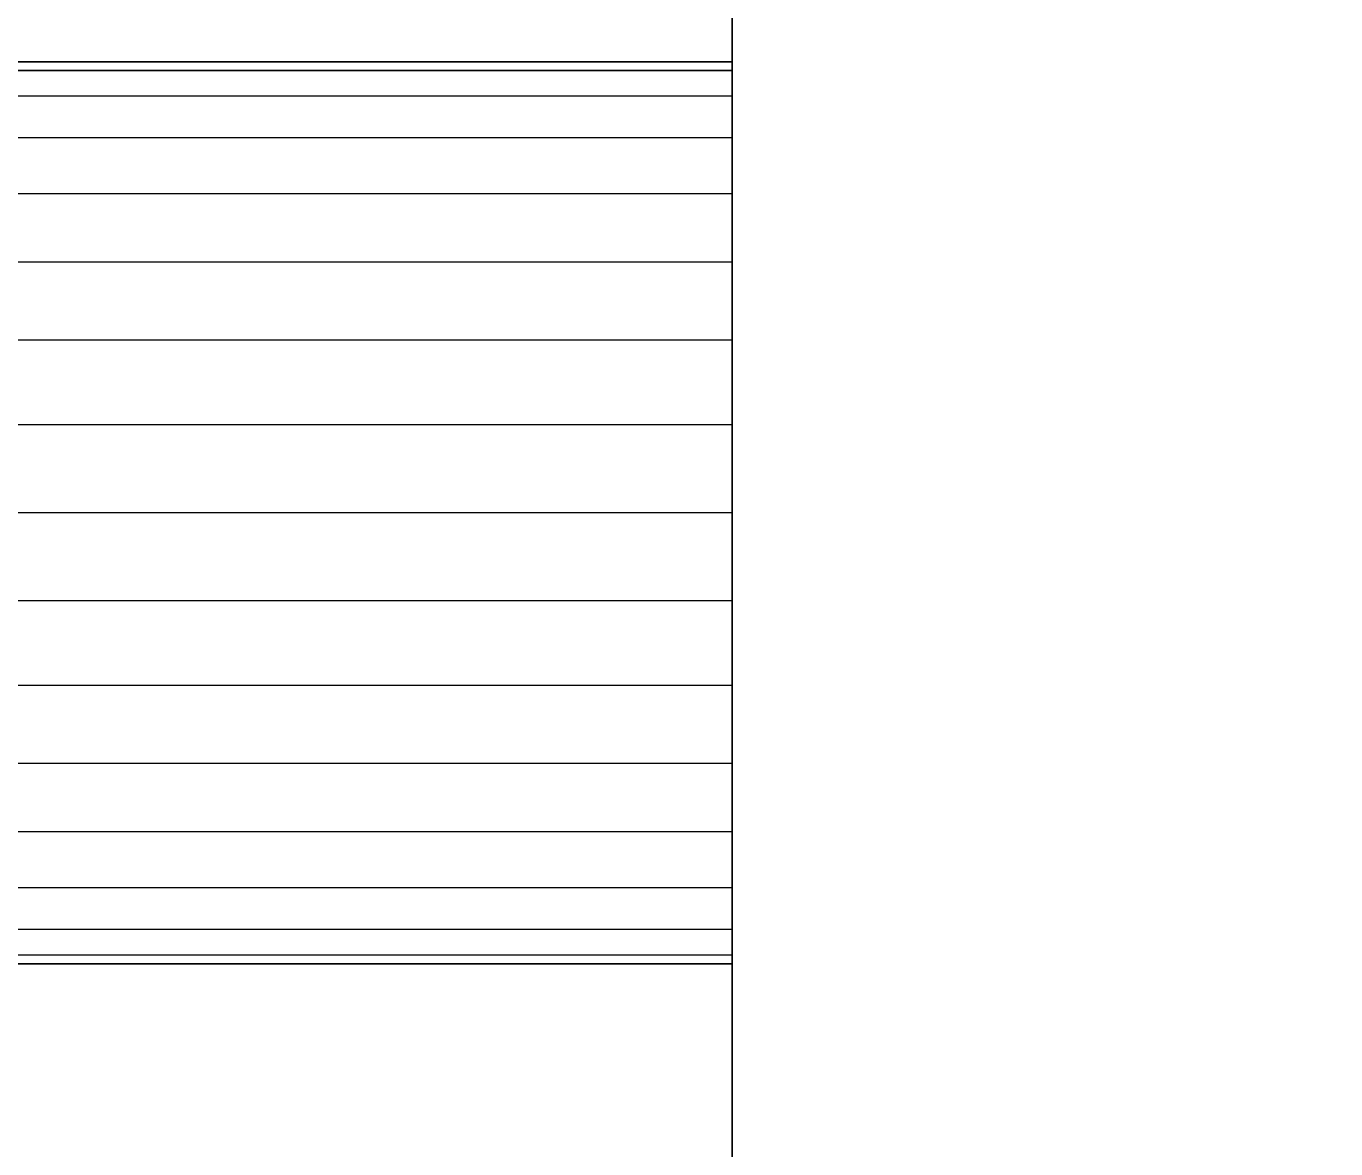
# Model space of a CAD drawing. Header units: millimetres. Extents: x -22443 to 8019, y 3751 to 17584.
# Drawn here: x -19267.6 to -19210.1, y 11159 to 11208.3 of the extents above; entities that cross this region are included whole.
import ezdxf

# ---------------------------------------------------------------- set-up
doc = ezdxf.new("R2010")
doc.units = ezdxf.units.MM
for name, color, linetype, lineweight in [('A-ANNO-DIMS', 211, 'Continuous', 9), ('A-ANNO-DIMS-50', 211, 'Continuous', 9), ('A-GENM', 13, 'Continuous', 18)]:
    doc.layers.add(name, color=color, linetype=linetype, lineweight=lineweight)
doc.styles.add('Arial', font='arial.ttf', dxfattribs={"height": 125})
doc.dimstyles.new('Diagonal_-_2_5mm_Arial', dxfattribs={"dimscale": 304.8, "dimtxt": 127.532425, "dimasz": 0.492126, "dimexe": 0.393701, "dimexo": 0.246063, "dimgap": 0.287073, "dimtad": 1, "dimdec": 0, "dimzin": 0, "dimdsep": 46, "dimtxsty": 'Arial', "dimblk1": 'OBLIQUE', "dimblk2": 'OBLIQUE', "dimsah": 1, "dimcen": 0.09, "dimdle": 0.393701, "dimazin": 0, "dimtfac": 1, "dimtdec": 4, "dimtix": 1, "dimtmove": 0, "dimatfit": 3, "dimfxl": 1, "dimtvp": 1, "dimtolj": 1, "dimtzin": 0, "dimarcsym": 2})

# ---------------------------------------------------------------- blocks, each defined once
blk = doc.blocks.new('Nevera de autoservicio single - Nevera de autoservicio single-466915-Level 1')
at = {"layer": 'A-GENM'}
for p, q in [((454.753, 1307.979), (454.753, -1108.896)), ((454.753, -1108.896), (454.753, 1307.979)), ((454.753, -1108.896), (454.753, 1307.979)), ((454.753, -1108.896), (454.753, 1307.979)), ((454.753, -1028.381), (454.753, 977.961)), ((454.753, -925.492), (454.753, -976.937)), ((454.753, -957.15), (255.92, -957.15)), ((454.753, -957.15), (255.92, -957.15)), ((454.753, -957.15), (255.92, -957.15)), ((454.753, -957.15), (255.92, -957.15)), ((454.753, -957.15), (255.92, -957.15)), ((454.753, -957.15), (255.92, -957.15)), ((255.92, -957.15), (454.753, -957.15)), ((454.753, -957.15), (255.92, -957.15)), ((454.753, -957.15), (255.92, -957.15)), ((454.753, -957.15), (255.92, -957.15)), ((454.753, -957.15), (255.92, -957.15)), ((454.753, -957.15), (255.92, -957.15)), ((454.753, -957.498), (454.753, -957.15)), ((454.753, -957.15), (454.753, -957.53)), ((454.753, -957.53), (454.753, -957.15)), ((454.753, -957.15), (454.753, -957.34)), ((454.753, -957.53), (454.753, -957.15)), ((454.753, -957.15), (454.753, -957.34)), ((454.753, -957.34), (454.753, -957.15)), ((454.753, -957.15), (454.753, -957.53)), ((454.753, -957.34), (454.753, -957.15)), ((454.753, -957.15), (454.753, -957.53)), ((454.753, -957.53), (454.753, -957.15)), ((454.753, -957.15), (454.753, -957.34)), ((454.753, -957.53), (454.753, -957.15)), ((454.753, -957.15), (454.753, -957.498)), ((454.753, -957.34), (454.753, -957.15)), ((454.753, -957.34), (454.753, -957.15)), ((454.753, -957.34), (454.753, -957.15)), ((454.753, -957.34), (454.753, -957.15)), ((454.753, -957.34), (454.753, -957.15)), ((454.753, -957.53), (454.753, -957.15)), ((454.753, -957.53), (454.753, -957.15)), ((454.753, -957.53), (454.753, -957.15)), ((454.753, -957.53), (454.753, -957.15)), ((454.753, -957.53), (454.753, -957.15)), ((454.753, -957.34), (454.753, -957.53)), ((454.753, -957.34), (454.753, -957.53)), ((454.753, -957.53), (454.753, -957.34)), ((454.753, -957.53), (454.753, -957.34)), ((454.753, -957.34), (454.753, -957.53)), ((454.753, -957.53), (454.753, -957.34)), ((454.753, -957.53), (454.753, -957.34)), ((454.753, -957.53), (454.753, -957.34)), ((454.753, -957.53), (454.753, -957.34)), ((454.753, -957.53), (454.753, -957.34)), ((454.753, -957.53), (454.753, -957.498)), ((454.753, -957.498), (454.753, -957.53)), ((255.92, -957.53), (454.753, -957.53)), ((454.753, -957.53), (255.92, -957.53)), ((454.753, -957.53), (255.92, -957.53)), ((454.753, -957.53), (255.92, -957.53)), ((454.753, -957.53), (255.92, -957.53)), ((454.753, -957.53), (255.92, -957.53)), ((454.753, -957.53), (255.92, -957.53)), ((454.753, -957.53), (255.92, -957.53)), ((454.753, -957.53), (255.92, -957.53)), ((454.753, -957.53), (255.92, -957.53)), ((454.753, -957.53), (255.92, -957.53)), ((454.753, -957.53), (255.92, -957.53)), ((454.753, -957.53), (255.92, -957.53)), ((454.753, -957.53), (255.92, -957.53)), ((454.753, -957.53), (255.92, -957.53)), ((454.753, -957.53), (255.92, -957.53)), ((454.753, -957.53), (255.92, -957.53)), ((454.753, -957.53), (255.92, -957.53)), ((454.753, -957.53), (255.92, -957.53)), ((454.753, -957.53), (255.92, -957.53)), ((454.753, -957.53), (255.92, -957.53)), ((454.753, -957.53), (255.92, -957.53)), ((454.753, -957.53), (255.92, -957.53)), ((454.753, -957.53), (255.92, -957.53)), ((454.753, -958.656), (454.753, -957.53)), ((454.753, -957.53), (454.753, -958.656)), ((454.753, -958.656), (454.753, -957.53)), ((454.753, -957.53), (454.753, -958.656)), ((454.753, -958.656), (454.753, -957.53)), ((454.753, -957.53), (454.753, -958.656)), ((454.753, -958.656), (454.753, -957.53)), ((454.753, -957.53), (454.753, -958.656)), ((454.753, -958.656), (454.753, -957.53)), ((454.753, -957.53), (454.753, -958.656)), ((454.753, -958.656), (454.753, -957.53)), ((454.753, -957.53), (454.753, -958.656)), ((454.753, -958.656), (454.753, -957.53)), ((454.753, -958.656), (454.753, -957.53)), ((454.753, -958.656), (454.753, -957.53)), ((454.753, -958.656), (454.753, -957.53)), ((454.753, -958.656), (454.753, -957.53)), ((454.753, -958.656), (454.753, -957.53)), ((454.753, -958.656), (454.753, -957.53)), ((454.753, -958.656), (454.753, -957.53)), ((454.753, -958.656), (454.753, -957.53)), ((454.753, -958.656), (454.753, -957.53)), ((454.753, -958.656), (454.753, -957.53)), ((454.753, -958.656), (454.753, -957.53)), ((454.753, -958.656), (255.92, -958.656)), ((454.753, -958.656), (255.92, -958.656)), ((454.753, -958.656), (255.92, -958.656)), ((454.753, -958.656), (255.92, -958.656)), ((454.753, -958.656), (255.92, -958.656)), ((454.753, -958.656), (255.92, -958.656)), ((454.753, -958.656), (255.92, -958.656)), ((454.753, -958.656), (255.92, -958.656)), ((454.753, -958.656), (255.92, -958.656)), ((454.753, -958.656), (255.92, -958.656)), ((454.753, -958.656), (255.92, -958.656)), ((454.753, -958.656), (255.92, -958.656)), ((454.753, -958.656), (255.92, -958.656)), ((454.753, -958.656), (255.92, -958.656)), ((454.753, -958.656), (255.92, -958.656)), ((454.753, -958.656), (255.92, -958.656)), ((454.753, -958.656), (255.92, -958.656)), ((454.753, -958.656), (255.92, -958.656)), ((454.753, -958.656), (255.92, -958.656)), ((454.753, -958.656), (255.92, -958.656)), ((454.753, -958.656), (255.92, -958.656)), ((454.753, -958.656), (255.92, -958.656)), ((454.753, -958.656), (255.92, -958.656)), ((454.753, -958.656), (255.92, -958.656)), ((454.753, -960.485), (454.753, -958.656)), ((454.753, -958.656), (454.753, -960.485)), ((454.753, -960.485), (454.753, -958.656)), ((454.753, -958.656), (454.753, -960.485)), ((454.753, -960.485), (454.753, -958.656)), ((454.753, -958.656), (454.753, -960.485)), ((454.753, -960.485), (454.753, -958.656)), ((454.753, -958.656), (454.753, -960.485)), ((454.753, -960.485), (454.753, -958.656)), ((454.753, -958.656), (454.753, -960.485)), ((454.753, -960.485), (454.753, -958.656)), ((454.753, -958.656), (454.753, -960.485)), ((454.753, -960.485), (454.753, -958.656)), ((454.753, -960.485), (454.753, -958.656)), ((454.753, -960.485), (454.753, -958.656)), ((454.753, -960.485), (454.753, -958.656)), ((454.753, -960.485), (454.753, -958.656)), ((454.753, -960.485), (454.753, -958.656)), ((454.753, -960.485), (454.753, -958.656)), ((454.753, -960.485), (454.753, -958.656)), ((454.753, -960.485), (454.753, -958.656)), ((454.753, -960.485), (454.753, -958.656)), ((454.753, -960.485), (454.753, -958.656)), ((454.753, -960.485), (454.753, -958.656)), ((454.753, -960.485), (255.92, -960.485)), ((454.753, -960.485), (255.92, -960.485)), ((454.753, -960.485), (255.92, -960.485)), ((454.753, -960.485), (255.92, -960.485)), ((454.753, -960.485), (255.92, -960.485)), ((454.753, -960.485), (255.92, -960.485)), ((454.753, -960.485), (255.92, -960.485)), ((454.753, -960.485), (255.92, -960.485)), ((454.753, -960.485), (255.92, -960.485)), ((454.753, -960.485), (255.92, -960.485)), ((454.753, -960.485), (255.92, -960.485)), ((454.753, -960.485), (255.92, -960.485)), ((454.753, -960.485), (255.92, -960.485)), ((454.753, -960.485), (255.92, -960.485)), ((454.753, -960.485), (255.92, -960.485)), ((454.753, -960.485), (255.92, -960.485)), ((454.753, -960.485), (255.92, -960.485)), ((454.753, -960.485), (255.92, -960.485)), ((454.753, -960.485), (255.92, -960.485)), ((454.753, -960.485), (255.92, -960.485)), ((454.753, -960.485), (255.92, -960.485)), ((454.753, -960.485), (255.92, -960.485)), ((454.753, -960.485), (255.92, -960.485)), ((454.753, -960.485), (255.92, -960.485)), ((454.753, -962.945), (454.753, -960.485)), ((454.753, -960.485), (454.753, -962.945)), ((454.753, -962.945), (454.753, -960.485)), ((454.753, -960.485), (454.753, -962.945)), ((454.753, -962.945), (454.753, -960.485)), ((454.753, -960.485), (454.753, -962.945)), ((454.753, -962.945), (454.753, -960.485)), ((454.753, -960.485), (454.753, -962.945)), ((454.753, -962.945), (454.753, -960.485)), ((454.753, -960.485), (454.753, -962.945)), ((454.753, -962.945), (454.753, -960.485)), ((454.753, -960.485), (454.753, -962.945)), ((454.753, -962.945), (454.753, -960.485)), ((454.753, -962.945), (454.753, -960.485)), ((454.753, -962.945), (454.753, -960.485)), ((454.753, -962.945), (454.753, -960.485)), ((454.753, -962.945), (454.753, -960.485)), ((454.753, -962.945), (454.753, -960.485)), ((454.753, -962.945), (454.753, -960.485)), ((454.753, -962.945), (454.753, -960.485)), ((454.753, -962.945), (454.753, -960.485)), ((454.753, -962.945), (454.753, -960.485)), ((454.753, -962.945), (454.753, -960.485)), ((454.753, -962.945), (454.753, -960.485)), ((454.753, -962.945), (255.92, -962.945)), ((454.753, -962.945), (255.92, -962.945)), ((454.753, -962.945), (255.92, -962.945)), ((454.753, -962.945), (255.92, -962.945)), ((454.753, -962.945), (255.92, -962.945)), ((454.753, -962.945), (255.92, -962.945)), ((454.753, -962.945), (255.92, -962.945)), ((454.753, -962.945), (255.92, -962.945)), ((454.753, -962.945), (255.92, -962.945)), ((454.753, -962.945), (255.92, -962.945)), ((454.753, -962.945), (255.92, -962.945)), ((454.753, -962.945), (255.92, -962.945)), ((454.753, -962.945), (255.92, -962.945)), ((454.753, -962.945), (255.92, -962.945)), ((454.753, -962.945), (255.92, -962.945)), ((454.753, -962.945), (255.92, -962.945)), ((454.753, -962.945), (255.92, -962.945)), ((454.753, -962.945), (255.92, -962.945)), ((454.753, -962.945), (255.92, -962.945)), ((454.753, -962.945), (255.92, -962.945)), ((454.753, -962.945), (255.92, -962.945)), ((454.753, -962.945), (255.92, -962.945)), ((454.753, -962.945), (255.92, -962.945)), ((454.753, -962.945), (255.92, -962.945)), ((454.753, -965.944), (454.753, -962.945)), ((454.753, -962.945), (454.753, -965.944)), ((454.753, -965.944), (454.753, -962.945)), ((454.753, -962.945), (454.753, -965.944)), ((454.753, -965.944), (454.753, -962.945)), ((454.753, -962.945), (454.753, -965.944)), ((454.753, -965.944), (454.753, -962.945)), ((454.753, -962.945), (454.753, -965.944)), ((454.753, -965.944), (454.753, -962.945)), ((454.753, -962.945), (454.753, -965.944)), ((454.753, -965.944), (454.753, -962.945)), ((454.753, -962.945), (454.753, -965.944)), ((454.753, -965.944), (454.753, -962.945)), ((454.753, -965.944), (454.753, -962.945)), ((454.753, -965.944), (454.753, -962.945)), ((454.753, -965.944), (454.753, -962.945)), ((454.753, -965.944), (454.753, -962.945)), ((454.753, -965.944), (454.753, -962.945)), ((454.753, -965.944), (454.753, -962.945)), ((454.753, -965.944), (454.753, -962.945)), ((454.753, -965.944), (454.753, -962.945)), ((454.753, -965.944), (454.753, -962.945)), ((454.753, -965.944), (454.753, -962.945)), ((454.753, -965.944), (454.753, -962.945)), ((454.753, -965.944), (255.92, -965.944)), ((454.753, -965.944), (255.92, -965.944)), ((454.753, -965.944), (255.92, -965.944)), ((454.753, -965.944), (255.92, -965.944)), ((454.753, -965.944), (255.92, -965.944)), ((454.753, -965.944), (255.92, -965.944)), ((454.753, -965.944), (255.92, -965.944)), ((454.753, -965.944), (255.92, -965.944)), ((454.753, -965.944), (255.92, -965.944)), ((454.753, -965.944), (255.92, -965.944)), ((454.753, -965.944), (255.92, -965.944)), ((454.753, -965.944), (255.92, -965.944)), ((454.753, -965.944), (255.92, -965.944)), ((454.753, -965.944), (255.92, -965.944)), ((454.753, -965.944), (255.92, -965.944)), ((454.753, -965.944), (255.92, -965.944)), ((454.753, -965.944), (255.92, -965.944)), ((454.753, -965.944), (255.92, -965.944)), ((454.753, -965.944), (255.92, -965.944)), ((454.753, -965.944), (255.92, -965.944)), ((454.753, -965.944), (255.92, -965.944)), ((454.753, -965.944), (255.92, -965.944)), ((454.753, -965.944), (255.92, -965.944)), ((454.753, -965.944), (255.92, -965.944)), ((454.753, -969.364), (454.753, -965.944)), ((454.753, -965.944), (454.753, -969.364)), ((454.753, -969.364), (454.753, -965.944)), ((454.753, -965.944), (454.753, -969.364)), ((454.753, -969.364), (454.753, -965.944)), ((454.753, -965.944), (454.753, -969.364)), ((454.753, -969.364), (454.753, -965.944)), ((454.753, -965.944), (454.753, -969.364)), ((454.753, -969.364), (454.753, -965.944)), ((454.753, -965.944), (454.753, -969.364)), ((454.753, -969.364), (454.753, -965.944)), ((454.753, -965.944), (454.753, -969.364)), ((454.753, -969.364), (454.753, -965.944)), ((454.753, -969.364), (454.753, -965.944)), ((454.753, -969.364), (454.753, -965.944)), ((454.753, -969.364), (454.753, -965.944)), ((454.753, -969.364), (454.753, -965.944)), ((454.753, -969.364), (454.753, -965.944)), ((454.753, -969.364), (454.753, -965.944)), ((454.753, -969.364), (454.753, -965.944)), ((454.753, -969.364), (454.753, -965.944)), ((454.753, -969.364), (454.753, -965.944)), ((454.753, -969.364), (454.753, -965.944)), ((454.753, -969.364), (454.753, -965.944)), ((454.753, -969.364), (255.92, -969.364)), ((454.753, -969.364), (255.92, -969.364)), ((454.753, -969.364), (255.92, -969.364)), ((454.753, -969.364), (255.92, -969.364)), ((454.753, -969.364), (255.92, -969.364)), ((454.753, -969.364), (255.92, -969.364)), ((454.753, -969.364), (255.92, -969.364)), ((454.753, -969.364), (255.92, -969.364)), ((454.753, -969.364), (255.92, -969.364)), ((454.753, -969.364), (255.92, -969.364)), ((454.753, -969.364), (255.92, -969.364)), ((454.753, -969.364), (255.92, -969.364)), ((454.753, -969.364), (255.92, -969.364)), ((454.753, -969.364), (255.92, -969.364)), ((454.753, -969.364), (255.92, -969.364)), ((454.753, -969.364), (255.92, -969.364)), ((454.753, -969.364), (255.92, -969.364)), ((454.753, -969.364), (255.92, -969.364)), ((454.753, -969.364), (255.92, -969.364)), ((454.753, -969.364), (255.92, -969.364)), ((454.753, -969.364), (255.92, -969.364)), ((454.753, -969.364), (255.92, -969.364)), ((454.753, -969.364), (255.92, -969.364)), ((454.753, -969.364), (255.92, -969.364)), ((454.753, -973.076), (454.753, -969.364)), ((454.753, -969.364), (454.753, -973.076)), ((454.753, -973.076), (454.753, -969.364)), ((454.753, -969.364), (454.753, -973.076)), ((454.753, -973.076), (454.753, -969.364)), ((454.753, -969.364), (454.753, -973.076)), ((454.753, -973.076), (454.753, -969.364)), ((454.753, -969.364), (454.753, -973.076)), ((454.753, -973.076), (454.753, -969.364)), ((454.753, -969.364), (454.753, -973.076)), ((454.753, -973.076), (454.753, -969.364)), ((454.753, -969.364), (454.753, -973.076)), ((454.753, -973.076), (454.753, -969.364)), ((454.753, -973.076), (454.753, -969.364)), ((454.753, -973.076), (454.753, -969.364)), ((454.753, -973.076), (454.753, -969.364)), ((454.753, -973.076), (454.753, -969.364)), ((454.753, -973.076), (454.753, -969.364)), ((454.753, -973.076), (454.753, -969.364)), ((454.753, -973.076), (454.753, -969.364)), ((454.753, -973.076), (454.753, -969.364)), ((454.753, -973.076), (454.753, -969.364)), ((454.753, -973.076), (454.753, -969.364)), ((454.753, -973.076), (454.753, -969.364)), ((454.753, -973.076), (255.92, -973.076)), ((454.753, -973.076), (255.92, -973.076)), ((454.753, -973.076), (255.92, -973.076)), ((454.753, -973.076), (255.92, -973.076)), ((454.753, -973.076), (255.92, -973.076)), ((454.753, -973.076), (255.92, -973.076)), ((454.753, -973.076), (255.92, -973.076)), ((454.753, -973.076), (255.92, -973.076)), ((454.753, -973.076), (255.92, -973.076)), ((454.753, -973.076), (255.92, -973.076)), ((454.753, -973.076), (255.92, -973.076)), ((454.753, -973.076), (255.92, -973.076)), ((454.753, -973.076), (255.92, -973.076)), ((454.753, -973.076), (255.92, -973.076)), ((454.753, -973.076), (255.92, -973.076)), ((454.753, -973.076), (255.92, -973.076)), ((454.753, -973.076), (255.92, -973.076)), ((454.753, -973.076), (255.92, -973.076)), ((454.753, -973.076), (255.92, -973.076)), ((454.753, -973.076), (255.92, -973.076)), ((454.753, -973.076), (255.92, -973.076)), ((454.753, -973.076), (255.92, -973.076)), ((454.753, -973.076), (255.92, -973.076)), ((454.753, -973.076), (255.92, -973.076)), ((454.753, -976.937), (454.753, -973.076)), ((454.753, -973.076), (454.753, -976.937)), ((454.753, -976.937), (454.753, -973.076)), ((454.753, -973.076), (454.753, -976.937)), ((454.753, -976.937), (454.753, -973.076)), ((454.753, -973.076), (454.753, -976.937)), ((454.753, -976.937), (454.753, -973.076)), ((454.753, -973.076), (454.753, -976.937)), ((454.753, -976.937), (454.753, -973.076)), ((454.753, -973.076), (454.753, -976.937)), ((454.753, -976.937), (454.753, -973.076)), ((454.753, -973.076), (454.753, -976.937)), ((454.753, -976.937), (454.753, -973.076)), ((454.753, -976.937), (454.753, -973.076)), ((454.753, -976.937), (454.753, -973.076)), ((454.753, -976.937), (454.753, -973.076)), ((454.753, -976.937), (454.753, -973.076)), ((454.753, -976.937), (454.753, -973.076)), ((454.753, -976.937), (454.753, -973.076)), ((454.753, -976.937), (454.753, -973.076)), ((454.753, -976.937), (454.753, -973.076)), ((454.753, -976.937), (454.753, -973.076)), ((454.753, -976.937), (454.753, -973.076)), ((454.753, -976.937), (454.753, -973.076)), ((454.753, -976.937), (255.92, -976.937)), ((454.753, -976.937), (255.92, -976.937)), ((454.753, -976.937), (255.92, -976.937)), ((454.753, -976.937), (255.92, -976.937)), ((454.753, -976.937), (255.92, -976.937)), ((454.753, -976.937), (255.92, -976.937)), ((454.753, -976.937), (255.92, -976.937)), ((454.753, -976.937), (255.92, -976.937)), ((454.753, -976.937), (255.92, -976.937)), ((454.753, -976.937), (255.92, -976.937)), ((454.753, -976.937), (255.92, -976.937)), ((454.753, -976.937), (255.92, -976.937)), ((454.753, -976.937), (255.92, -976.937)), ((454.753, -976.937), (255.92, -976.937)), ((454.753, -976.937), (255.92, -976.937)), ((454.753, -976.937), (255.92, -976.937)), ((454.753, -976.937), (255.92, -976.937)), ((454.753, -976.937), (255.92, -976.937)), ((454.753, -976.937), (255.92, -976.937)), ((454.753, -976.937), (255.92, -976.937)), ((454.753, -976.937), (255.92, -976.937)), ((454.753, -976.937), (255.92, -976.937)), ((454.753, -976.937), (255.92, -976.937)), ((454.753, -976.937), (255.92, -976.937)), ((454.753, -980.796), (454.753, -976.937)), ((454.753, -976.937), (454.753, -980.796)), ((454.753, -980.796), (454.753, -976.937)), ((454.753, -976.937), (454.753, -980.796)), ((454.753, -980.796), (454.753, -976.937)), ((454.753, -976.937), (454.753, -980.796)), ((454.753, -980.796), (454.753, -976.937)), ((454.753, -976.937), (454.753, -980.796)), ((454.753, -980.796), (454.753, -976.937)), ((454.753, -976.937), (454.753, -980.796)), ((454.753, -980.796), (454.753, -976.937)), ((454.753, -976.937), (454.753, -980.796)), ((454.753, -1028.381), (454.753, -976.937)), ((454.753, -976.937), (454.753, -980.796)), ((454.753, -976.937), (454.753, -980.796)), ((454.753, -976.937), (454.753, -980.796)), ((454.753, -976.937), (454.753, -980.796)), ((454.753, -976.937), (454.753, -980.796)), ((454.753, -976.937), (454.753, -980.796)), ((454.753, -976.937), (454.753, -980.796)), ((454.753, -976.937), (454.753, -980.796)), ((454.753, -976.937), (454.753, -980.796)), ((454.753, -976.937), (454.753, -980.796)), ((454.753, -980.796), (454.753, -976.937)), ((454.753, -980.796), (454.753, -976.937)), ((454.753, -980.796), (255.92, -980.796)), ((454.753, -980.796), (255.92, -980.796)), ((454.753, -980.796), (255.92, -980.796)), ((454.753, -980.796), (255.92, -980.796)), ((454.753, -980.796), (255.92, -980.796)), ((454.753, -980.796), (255.92, -980.796)), ((454.753, -980.796), (255.92, -980.796)), ((454.753, -980.796), (255.92, -980.796)), ((454.753, -980.796), (255.92, -980.796)), ((454.753, -980.796), (255.92, -980.796)), ((454.753, -980.796), (255.92, -980.796)), ((454.753, -980.796), (255.92, -980.796)), ((454.753, -980.796), (255.92, -980.796)), ((454.753, -980.796), (255.92, -980.796)), ((454.753, -980.796), (255.92, -980.796)), ((454.753, -980.796), (255.92, -980.796)), ((454.753, -980.796), (255.92, -980.796)), ((454.753, -980.796), (255.92, -980.796)), ((454.753, -980.796), (255.92, -980.796)), ((454.753, -980.796), (255.92, -980.796)), ((454.753, -980.796), (255.92, -980.796)), ((454.753, -980.796), (255.92, -980.796)), ((454.753, -980.796), (255.92, -980.796)), ((454.753, -980.796), (255.92, -980.796)), ((454.753, -984.508), (454.753, -980.796)), ((454.753, -980.796), (454.753, -984.508)), ((454.753, -984.508), (454.753, -980.796)), ((454.753, -980.796), (454.753, -984.508)), ((454.753, -984.508), (454.753, -980.796)), ((454.753, -980.796), (454.753, -984.508)), ((454.753, -984.508), (454.753, -980.796)), ((454.753, -980.796), (454.753, -984.508)), ((454.753, -984.508), (454.753, -980.796)), ((454.753, -980.796), (454.753, -984.508)), ((454.753, -984.508), (454.753, -980.796)), ((454.753, -980.796), (454.753, -984.508)), ((454.753, -980.796), (454.753, -984.508)), ((454.753, -980.796), (454.753, -984.508)), ((454.753, -980.796), (454.753, -984.508)), ((454.753, -980.796), (454.753, -984.508)), ((454.753, -980.796), (454.753, -984.508)), ((454.753, -980.796), (454.753, -984.508)), ((454.753, -980.796), (454.753, -984.508)), ((454.753, -980.796), (454.753, -984.508)), ((454.753, -980.796), (454.753, -984.508)), ((454.753, -980.796), (454.753, -984.508)), ((454.753, -980.796), (454.753, -984.508)), ((454.753, -980.796), (454.753, -984.508)), ((454.753, -984.508), (255.92, -984.508)), ((454.753, -984.508), (255.92, -984.508)), ((454.753, -984.508), (255.92, -984.508)), ((454.753, -984.508), (255.92, -984.508)), ((454.753, -984.508), (255.92, -984.508)), ((454.753, -984.508), (255.92, -984.508)), ((454.753, -984.508), (255.92, -984.508)), ((454.753, -984.508), (255.92, -984.508)), ((454.753, -984.508), (255.92, -984.508)), ((454.753, -984.508), (255.92, -984.508)), ((454.753, -984.508), (255.92, -984.508)), ((454.753, -984.508), (255.92, -984.508)), ((454.753, -984.508), (255.92, -984.508)), ((454.753, -984.508), (255.92, -984.508)), ((454.753, -984.508), (255.92, -984.508)), ((454.753, -984.508), (255.92, -984.508)), ((454.753, -984.508), (255.92, -984.508)), ((454.753, -984.508), (255.92, -984.508)), ((454.753, -984.508), (255.92, -984.508)), ((454.753, -984.508), (255.92, -984.508)), ((454.753, -984.508), (255.92, -984.508)), ((454.753, -984.508), (255.92, -984.508)), ((454.753, -984.508), (255.92, -984.508)), ((454.753, -984.508), (255.92, -984.508)), ((454.753, -987.929), (454.753, -984.508)), ((454.753, -984.508), (454.753, -987.929)), ((454.753, -987.929), (454.753, -984.508)), ((454.753, -984.508), (454.753, -987.929)), ((454.753, -987.929), (454.753, -984.508)), ((454.753, -984.508), (454.753, -987.929)), ((454.753, -987.929), (454.753, -984.508)), ((454.753, -984.508), (454.753, -987.929)), ((454.753, -987.929), (454.753, -984.508)), ((454.753, -984.508), (454.753, -987.929)), ((454.753, -987.929), (454.753, -984.508)), ((454.753, -984.508), (454.753, -987.929)), ((454.753, -984.508), (454.753, -987.929)), ((454.753, -984.508), (454.753, -987.929)), ((454.753, -984.508), (454.753, -987.929)), ((454.753, -984.508), (454.753, -987.929)), ((454.753, -984.508), (454.753, -987.929)), ((454.753, -984.508), (454.753, -987.929)), ((454.753, -984.508), (454.753, -987.929)), ((454.753, -984.508), (454.753, -987.929)), ((454.753, -984.508), (454.753, -987.929)), ((454.753, -984.508), (454.753, -987.929)), ((454.753, -984.508), (454.753, -987.929)), ((454.753, -984.508), (454.753, -987.929)), ((454.753, -987.929), (255.92, -987.929)), ((454.753, -987.929), (255.92, -987.929)), ((454.753, -987.929), (255.92, -987.929)), ((454.753, -987.929), (255.92, -987.929)), ((454.753, -987.929), (255.92, -987.929)), ((454.753, -987.929), (255.92, -987.929)), ((454.753, -987.929), (255.92, -987.929)), ((454.753, -987.929), (255.92, -987.929)), ((454.753, -987.929), (255.92, -987.929)), ((454.753, -987.929), (255.92, -987.929)), ((454.753, -987.929), (255.92, -987.929)), ((454.753, -987.929), (255.92, -987.929)), ((454.753, -987.929), (255.92, -987.929)), ((454.753, -987.929), (255.92, -987.929)), ((454.753, -987.929), (255.92, -987.929)), ((454.753, -987.929), (255.92, -987.929)), ((454.753, -987.929), (255.92, -987.929)), ((454.753, -987.929), (255.92, -987.929)), ((454.753, -987.929), (255.92, -987.929)), ((454.753, -987.929), (255.92, -987.929)), ((454.753, -987.929), (255.92, -987.929)), ((454.753, -987.929), (255.92, -987.929)), ((454.753, -987.929), (255.92, -987.929)), ((454.753, -987.929), (255.92, -987.929)), ((454.753, -990.927), (454.753, -987.929)), ((454.753, -987.929), (454.753, -990.927)), ((454.753, -990.927), (454.753, -987.929)), ((454.753, -987.929), (454.753, -990.927)), ((454.753, -990.927), (454.753, -987.929)), ((454.753, -987.929), (454.753, -990.927)), ((454.753, -990.927), (454.753, -987.929)), ((454.753, -987.929), (454.753, -990.927)), ((454.753, -990.927), (454.753, -987.929)), ((454.753, -987.929), (454.753, -990.927)), ((454.753, -990.927), (454.753, -987.929)), ((454.753, -987.929), (454.753, -990.927)), ((454.753, -987.929), (454.753, -990.927)), ((454.753, -987.929), (454.753, -990.927)), ((454.753, -987.929), (454.753, -990.927)), ((454.753, -987.929), (454.753, -990.927)), ((454.753, -987.929), (454.753, -990.927)), ((454.753, -987.929), (454.753, -990.927)), ((454.753, -987.929), (454.753, -990.927)), ((454.753, -987.929), (454.753, -990.927)), ((454.753, -987.929), (454.753, -990.927)), ((454.753, -987.929), (454.753, -990.927)), ((454.753, -987.929), (454.753, -990.927)), ((454.753, -987.929), (454.753, -990.927)), ((454.753, -990.927), (255.92, -990.927)), ((454.753, -990.927), (255.92, -990.927)), ((454.753, -990.927), (255.92, -990.927)), ((454.753, -990.927), (255.92, -990.927)), ((454.753, -990.927), (255.92, -990.927)), ((454.753, -990.927), (255.92, -990.927)), ((454.753, -990.927), (255.92, -990.927)), ((454.753, -990.927), (255.92, -990.927)), ((454.753, -990.927), (255.92, -990.927)), ((454.753, -990.927), (255.92, -990.927)), ((454.753, -990.927), (255.92, -990.927)), ((454.753, -990.927), (255.92, -990.927)), ((454.753, -990.927), (255.92, -990.927)), ((454.753, -990.927), (255.92, -990.927)), ((454.753, -990.927), (255.92, -990.927)), ((454.753, -990.927), (255.92, -990.927)), ((454.753, -990.927), (255.92, -990.927)), ((454.753, -990.927), (255.92, -990.927)), ((454.753, -990.927), (255.92, -990.927)), ((454.753, -990.927), (255.92, -990.927)), ((454.753, -990.927), (255.92, -990.927)), ((454.753, -990.927), (255.92, -990.927)), ((454.753, -990.927), (255.92, -990.927)), ((454.753, -990.927), (255.92, -990.927)), ((454.753, -993.388), (454.753, -990.927)), ((454.753, -990.927), (454.753, -993.388)), ((454.753, -993.388), (454.753, -990.927)), ((454.753, -990.927), (454.753, -993.388)), ((454.753, -993.388), (454.753, -990.927)), ((454.753, -990.927), (454.753, -993.388)), ((454.753, -993.388), (454.753, -990.927)), ((454.753, -990.927), (454.753, -993.388)), ((454.753, -993.388), (454.753, -990.927)), ((454.753, -990.927), (454.753, -993.388)), ((454.753, -993.388), (454.753, -990.927)), ((454.753, -990.927), (454.753, -993.388)), ((454.753, -990.927), (454.753, -993.388)), ((454.753, -990.927), (454.753, -993.388)), ((454.753, -990.927), (454.753, -993.388)), ((454.753, -990.927), (454.753, -993.388)), ((454.753, -990.927), (454.753, -993.388)), ((454.753, -990.927), (454.753, -993.388)), ((454.753, -990.927), (454.753, -993.388)), ((454.753, -990.927), (454.753, -993.388)), ((454.753, -990.927), (454.753, -993.388)), ((454.753, -990.927), (454.753, -993.388)), ((454.753, -990.927), (454.753, -993.388)), ((454.753, -990.927), (454.753, -993.388)), ((454.753, -993.388), (255.92, -993.388)), ((454.753, -993.388), (255.92, -993.388)), ((454.753, -993.388), (255.92, -993.388)), ((454.753, -993.388), (255.92, -993.388)), ((454.753, -993.388), (255.92, -993.388)), ((454.753, -993.388), (255.92, -993.388)), ((454.753, -993.388), (255.92, -993.388)), ((454.753, -993.388), (255.92, -993.388)), ((454.753, -993.388), (255.92, -993.388)), ((454.753, -993.388), (255.92, -993.388)), ((454.753, -993.388), (255.92, -993.388)), ((454.753, -993.388), (255.92, -993.388)), ((454.753, -993.388), (255.92, -993.388)), ((454.753, -993.388), (255.92, -993.388)), ((454.753, -993.388), (255.92, -993.388)), ((454.753, -993.388), (255.92, -993.388)), ((454.753, -993.388), (255.92, -993.388)), ((454.753, -993.388), (255.92, -993.388)), ((454.753, -993.388), (255.92, -993.388)), ((454.753, -993.388), (255.92, -993.388)), ((454.753, -993.388), (255.92, -993.388)), ((454.753, -993.388), (255.92, -993.388)), ((454.753, -993.388), (255.92, -993.388)), ((454.753, -993.388), (255.92, -993.388)), ((454.753, -995.217), (454.753, -993.388)), ((454.753, -993.388), (454.753, -995.217)), ((454.753, -995.217), (454.753, -993.388)), ((454.753, -993.388), (454.753, -995.217)), ((454.753, -995.217), (454.753, -993.388)), ((454.753, -993.388), (454.753, -995.217)), ((454.753, -995.217), (454.753, -993.388)), ((454.753, -993.388), (454.753, -995.217)), ((454.753, -995.217), (454.753, -993.388)), ((454.753, -993.388), (454.753, -995.217)), ((454.753, -995.217), (454.753, -993.388)), ((454.753, -993.388), (454.753, -995.217)), ((454.753, -993.388), (454.753, -995.217)), ((454.753, -993.388), (454.753, -995.217)), ((454.753, -993.388), (454.753, -995.217)), ((454.753, -993.388), (454.753, -995.217)), ((454.753, -993.388), (454.753, -995.217)), ((454.753, -993.388), (454.753, -995.217)), ((454.753, -993.388), (454.753, -995.217)), ((454.753, -993.388), (454.753, -995.217)), ((454.753, -993.388), (454.753, -995.217)), ((454.753, -993.388), (454.753, -995.217)), ((454.753, -993.388), (454.753, -995.217)), ((454.753, -993.388), (454.753, -995.217)), ((454.753, -995.217), (255.92, -995.217)), ((454.753, -995.217), (255.92, -995.217)), ((454.753, -995.217), (255.92, -995.217)), ((454.753, -995.217), (255.92, -995.217)), ((454.753, -995.217), (255.92, -995.217)), ((454.753, -995.217), (255.92, -995.217)), ((454.753, -995.217), (255.92, -995.217)), ((454.753, -995.217), (255.92, -995.217)), ((454.753, -995.217), (255.92, -995.217)), ((454.753, -995.217), (255.92, -995.217)), ((454.753, -995.217), (255.92, -995.217)), ((454.753, -995.217), (255.92, -995.217)), ((454.753, -995.217), (255.92, -995.217)), ((454.753, -995.217), (255.92, -995.217)), ((454.753, -995.217), (255.92, -995.217)), ((454.753, -995.217), (255.92, -995.217)), ((454.753, -995.217), (255.92, -995.217)), ((454.753, -995.217), (255.92, -995.217)), ((454.753, -995.217), (255.92, -995.217)), ((454.753, -995.217), (255.92, -995.217)), ((454.753, -995.217), (255.92, -995.217)), ((454.753, -995.217), (255.92, -995.217)), ((454.753, -995.217), (255.92, -995.217)), ((454.753, -995.217), (255.92, -995.217)), ((454.753, -996.343), (454.753, -995.217)), ((454.753, -995.217), (454.753, -996.343)), ((454.753, -996.343), (454.753, -995.217)), ((454.753, -995.217), (454.753, -996.343)), ((454.753, -996.343), (454.753, -995.217)), ((454.753, -995.217), (454.753, -996.343)), ((454.753, -996.343), (454.753, -995.217)), ((454.753, -995.217), (454.753, -996.343)), ((454.753, -996.343), (454.753, -995.217)), ((454.753, -995.217), (454.753, -996.343)), ((454.753, -996.343), (454.753, -995.217)), ((454.753, -995.217), (454.753, -996.343)), ((454.753, -995.217), (454.753, -996.343)), ((454.753, -995.217), (454.753, -996.343)), ((454.753, -995.217), (454.753, -996.343)), ((454.753, -995.217), (454.753, -996.343)), ((454.753, -995.217), (454.753, -996.343)), ((454.753, -995.217), (454.753, -996.343)), ((454.753, -995.217), (454.753, -996.343)), ((454.753, -995.217), (454.753, -996.343)), ((454.753, -995.217), (454.753, -996.343)), ((454.753, -995.217), (454.753, -996.343)), ((454.753, -995.217), (454.753, -996.343)), ((454.753, -995.217), (454.753, -996.343)), ((454.753, -996.343), (255.92, -996.343)), ((454.753, -996.343), (255.92, -996.343)), ((454.753, -996.343), (255.92, -996.343)), ((454.753, -996.343), (255.92, -996.343)), ((454.753, -996.343), (255.92, -996.343)), ((454.753, -996.343), (255.92, -996.343)), ((454.753, -996.343), (255.92, -996.343)), ((454.753, -996.343), (255.92, -996.343)), ((454.753, -996.343), (255.92, -996.343)), ((454.753, -996.343), (255.92, -996.343)), ((454.753, -996.343), (255.92, -996.343)), ((454.753, -996.343), (255.92, -996.343)), ((454.753, -996.343), (255.92, -996.343)), ((454.753, -996.343), (255.92, -996.343)), ((454.753, -996.343), (255.92, -996.343)), ((454.753, -996.343), (255.92, -996.343)), ((454.753, -996.343), (255.92, -996.343)), ((454.753, -996.343), (255.92, -996.343)), ((454.753, -996.343), (255.92, -996.343)), ((454.753, -996.343), (255.92, -996.343)), ((454.753, -996.343), (255.92, -996.343)), ((454.753, -996.343), (255.92, -996.343)), ((454.753, -996.343), (255.92, -996.343)), ((454.753, -996.343), (255.92, -996.343)), ((454.753, -996.374), (454.753, -996.343)), ((454.753, -996.343), (454.753, -996.722)), ((454.753, -996.722), (454.753, -996.343)), ((454.753, -996.343), (454.753, -996.533)), ((454.753, -996.722), (454.753, -996.343)), ((454.753, -996.533), (454.753, -996.343)), ((454.753, -996.533), (454.753, -996.343)), ((454.753, -996.343), (454.753, -996.722)), ((454.753, -996.533), (454.753, -996.343)), ((454.753, -996.343), (454.753, -996.722)), ((454.753, -996.533), (454.753, -996.343)), ((454.753, -996.343), (454.753, -996.722)), ((454.753, -996.343), (454.753, -996.722)), ((454.753, -996.374), (454.753, -996.343)), ((454.753, -996.343), (454.753, -996.533)), ((454.753, -996.343), (454.753, -996.533)), ((454.753, -996.343), (454.753, -996.533)), ((454.753, -996.343), (454.753, -996.533)), ((454.753, -996.343), (454.753, -996.533)), ((454.753, -996.343), (454.753, -996.722)), ((454.753, -996.343), (454.753, -996.722)), ((454.753, -996.343), (454.753, -996.722)), ((454.753, -996.343), (454.753, -996.722)), ((454.753, -996.343), (454.753, -996.722)), ((454.753, -996.374), (454.753, -996.722)), ((454.753, -996.722), (454.753, -996.374)), ((454.753, -996.533), (454.753, -996.722)), ((454.753, -996.533), (454.753, -996.722)), ((454.753, -996.533), (454.753, -996.722)), ((454.753, -996.533), (454.753, -996.722)), ((454.753, -996.533), (454.753, -996.722)), ((454.753, -996.533), (454.753, -996.722)), ((454.753, -996.533), (454.753, -996.722)), ((454.753, -996.533), (454.753, -996.722)), ((454.753, -996.533), (454.753, -996.722)), ((454.753, -996.533), (454.753, -996.722)), ((454.753, -996.722), (255.92, -996.722)), ((454.753, -996.722), (255.92, -996.722)), ((454.753, -996.722), (255.92, -996.722)), ((255.92, -996.722), (454.753, -996.722)), ((454.753, -996.722), (255.92, -996.722)), ((454.753, -996.722), (255.92, -996.722)), ((255.92, -996.722), (454.753, -996.722)), ((454.753, -996.722), (255.92, -996.722)), ((255.92, -996.722), (454.753, -996.722)), ((454.753, -996.722), (255.92, -996.722)), ((255.92, -996.722), (454.753, -996.722)), ((454.753, -996.722), (255.92, -996.722))]:
    blk.add_line(p, q, dxfattribs=at)
blk = doc.blocks.new('DIMBLOCK4-Level 1')
at = {"layer": 'A-ANNO-DIMS-50'}
for p, q in [((-22191.521, 15666.468), (-22191.521, 7546.468)), ((-22191.521, 15546.468), (-22311.521, 15546.468)), ((-22191.521, 15546.468), (-11329.566, 15546.468)), ((-22191.521, 7666.468), (-22311.521, 7666.468)), ((-22191.521, 7666.468), (-20582.646, 7666.468))]:
    blk.add_line(p, q, dxfattribs=at)
at = {"layer": 'A-ANNO-DIMS-50', "lineweight": 35}
for p, q in [((-22191.521, 15546.468), (-22266.521, 15621.468)), ((-22191.521, 15546.468), (-22116.521, 15471.468)), ((-22191.521, 7666.468), (-22266.521, 7741.468)), ((-22191.521, 7666.468), (-22116.521, 7591.468))]:
    blk.add_line(p, q, dxfattribs=at)
at = {"layer": 'A-ANNO-DIMS-50', "color": 0, "insert": (-22441.3, 11414.188), "char_height": 125, "width": 461.47117, "attachment_point": 1, "rotation": 90, "line_spacing_factor": 0.941778, "style": 'Arial'}
blk.add_mtext('7880', dxfattribs=at)
blk = doc.blocks.new('_Oblique')
at = {"color": 0, "linetype": 'ByBlock', "lineweight": -2}
blk.add_line((-0.5, -0.5), (0.5, 0.5), dxfattribs=at)

msp = doc.modelspace()

# ---------------------------------------------------------------- block references
at = {"layer": 'A-GENM'}
msp.add_blockref('Nevera de autoservicio single - Nevera de autoservicio single-466915-Level 1', (-19691.369, 12163.874), dxfattribs=at)

# ---------------------------------------------------------------- dimensions: what is measured, and where the dimension line sits
at = {"layer": 'A-ANNO-DIMS'}
dim = msp.add_linear_dim(base=(-22191.521, 7666.468), p1=(-11254.566, 15546.468), p2=(-20507.646, 7666.468), angle=90, dimstyle='Diagonal_-_2_5mm_Arial', override={"dimpost": '<>', "dimfxl": 12153.760552}, dxfattribs=at)
dim.commit()
dim.dimension.update_dxf_attribs({"geometry": 'DIMBLOCK4-Level 1', "text_midpoint": (-22342.843, 11606.468)})

doc.saveas('drawing.dxf')
